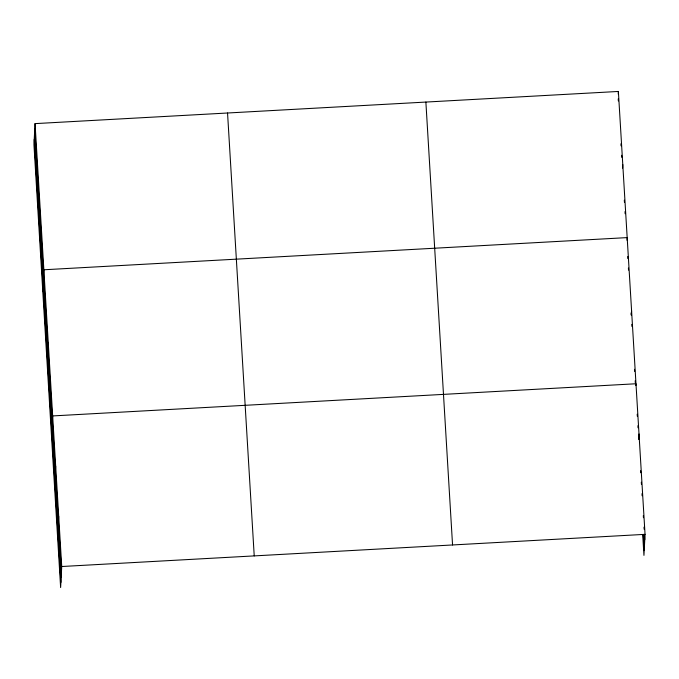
<?xml version="1.0" encoding="UTF-8"?>
<svg xmlns="http://www.w3.org/2000/svg" width="679" height="679" viewBox="0 0 679 679"><rect width="100%" height="100%" fill="white"/><g stroke="black" fill="none" stroke-linecap="round" stroke-linejoin="round"><path stroke-width="1.02" d="M35.053 123.62L33.95 144.652L60.626 587.547L61.73 566.515L35.053 123.62L618.374 91.453L645.05 534.348L643.947 555.38L642.69 534.466M39.17 202.045L39.45 196.698M42.752 290.807L43.855 269.775L627.175 237.608L627.04 240.281M47.98 348.2L48.26 342.853M51.553 436.962L52.656 415.93L635.977 383.762L635.884 385.545M55.398 471.472L55.678 466.125M58.428 521.667L58.708 516.32M618.238 94.118L618.374 91.453M622.592 168.095L622.779 164.53M631.343 315.141L631.58 310.685M639.007 433.957L638.727 439.305L638.6 437.208M61.73 566.515L645.05 534.348M618.221 98.879L618.348 100.967M620.92 143.77L621.047 145.858M621.616 155.253L621.743 157.341M624.315 200.144L624.442 202.232M625.011 211.627L625.138 213.715M627.719 256.526L627.837 258.614M628.406 268.01L628.533 270.098M631.114 312.9L631.232 314.988M631.801 324.384L631.928 326.472M634.509 369.274L634.627 371.362M635.196 380.758L635.323 382.846M637.208 414.207L637.335 416.295M637.904 425.708L638.031 427.804M640.611 470.674L640.738 472.762M641.307 482.175L641.434 484.271M641.995 493.684L642.122 495.772M643.319 515.641L643.446 517.729M644.015 527.142L644.142 529.238M644.456 534.466L644.77 539.695M643.87 534.415L644.498 544.872M643.276 534.517L644.218 550.202M425.877 102.062L452.554 544.965M227.55 113.003L254.226 555.906M34.773 128.959L61.45 571.862M34.502 134.136L61.178 577.04M34.222 139.475L60.898 582.37"/></g></svg>
